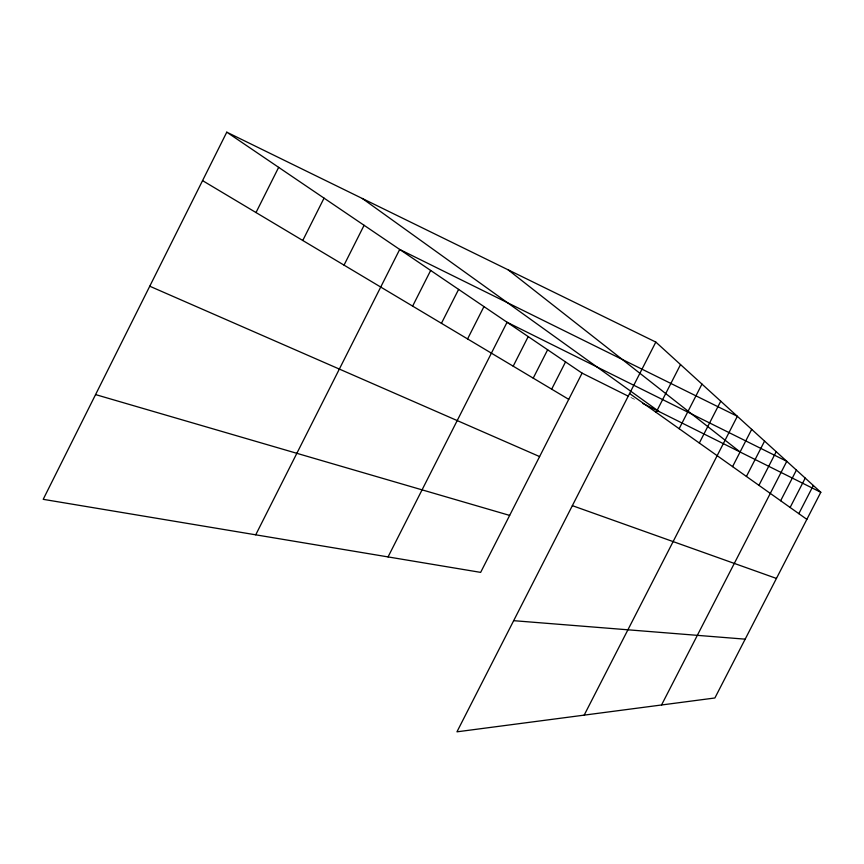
<?xml version="1.0" encoding="UTF-8"?>
<svg xmlns="http://www.w3.org/2000/svg" width="864" height="864" viewBox="0 0 864 864"><rect width="100%" height="100%" fill="white"/><g stroke="black" fill="none" stroke-linecap="round" stroke-linejoin="round"><path stroke-width="0.65" stroke-dasharray="4.32 3.24" d="M630.914 397.516L634.424 399.265"/><path stroke-width="1.3" d="M226.778 132.17L43.2 499.327L480.643 572.378L582.088 373.14L226.778 132.17L655.819 342.079L820.8 492.286L714.884 697.982L456.948 731.83L655.819 342.079M256.003 212.544L278.651 167.357M302.767 240.484L324.043 198.137M344.034 265.129L364.09 225.299M255.733 534.816L399.697 249.448L737.338 416.297L584.172 715.133M412.636 306.115L430.661 270.443M441.439 323.32L458.611 289.397M467.575 338.926L483.959 306.59M388.055 556.913L507.071 322.261L786.78 461.311L661.543 704.981M513.194 366.185L528.206 336.604M533.218 378.14L547.636 349.78M551.675 389.167L565.531 361.919M656.111 412.355L680.53 364.576M679.147 428.706L701.968 384.091M699.322 443.027L720.749 401.188M732.575 466.625L751.691 429.354M746.42 476.453L764.575 441.094M758.938 485.33L776.218 451.688M780.646 500.742L796.414 470.081M790.117 507.47L805.226 478.105M798.833 513.648L813.326 485.482M513.67 620.676L745.168 639.166M95.569 394.589L509.652 515.408M572.357 505.656L776.434 578.437M149.753 286.222L539.6 456.581M582.088 373.14L628.56 396.338M642.643 403.369L820.8 492.286M202.554 180.619L568.739 399.362M629.575 393.52L806.857 519.35M362.34 198.493L659.059 411.556M508.086 269.795L740.2 452.056"/></g></svg>
